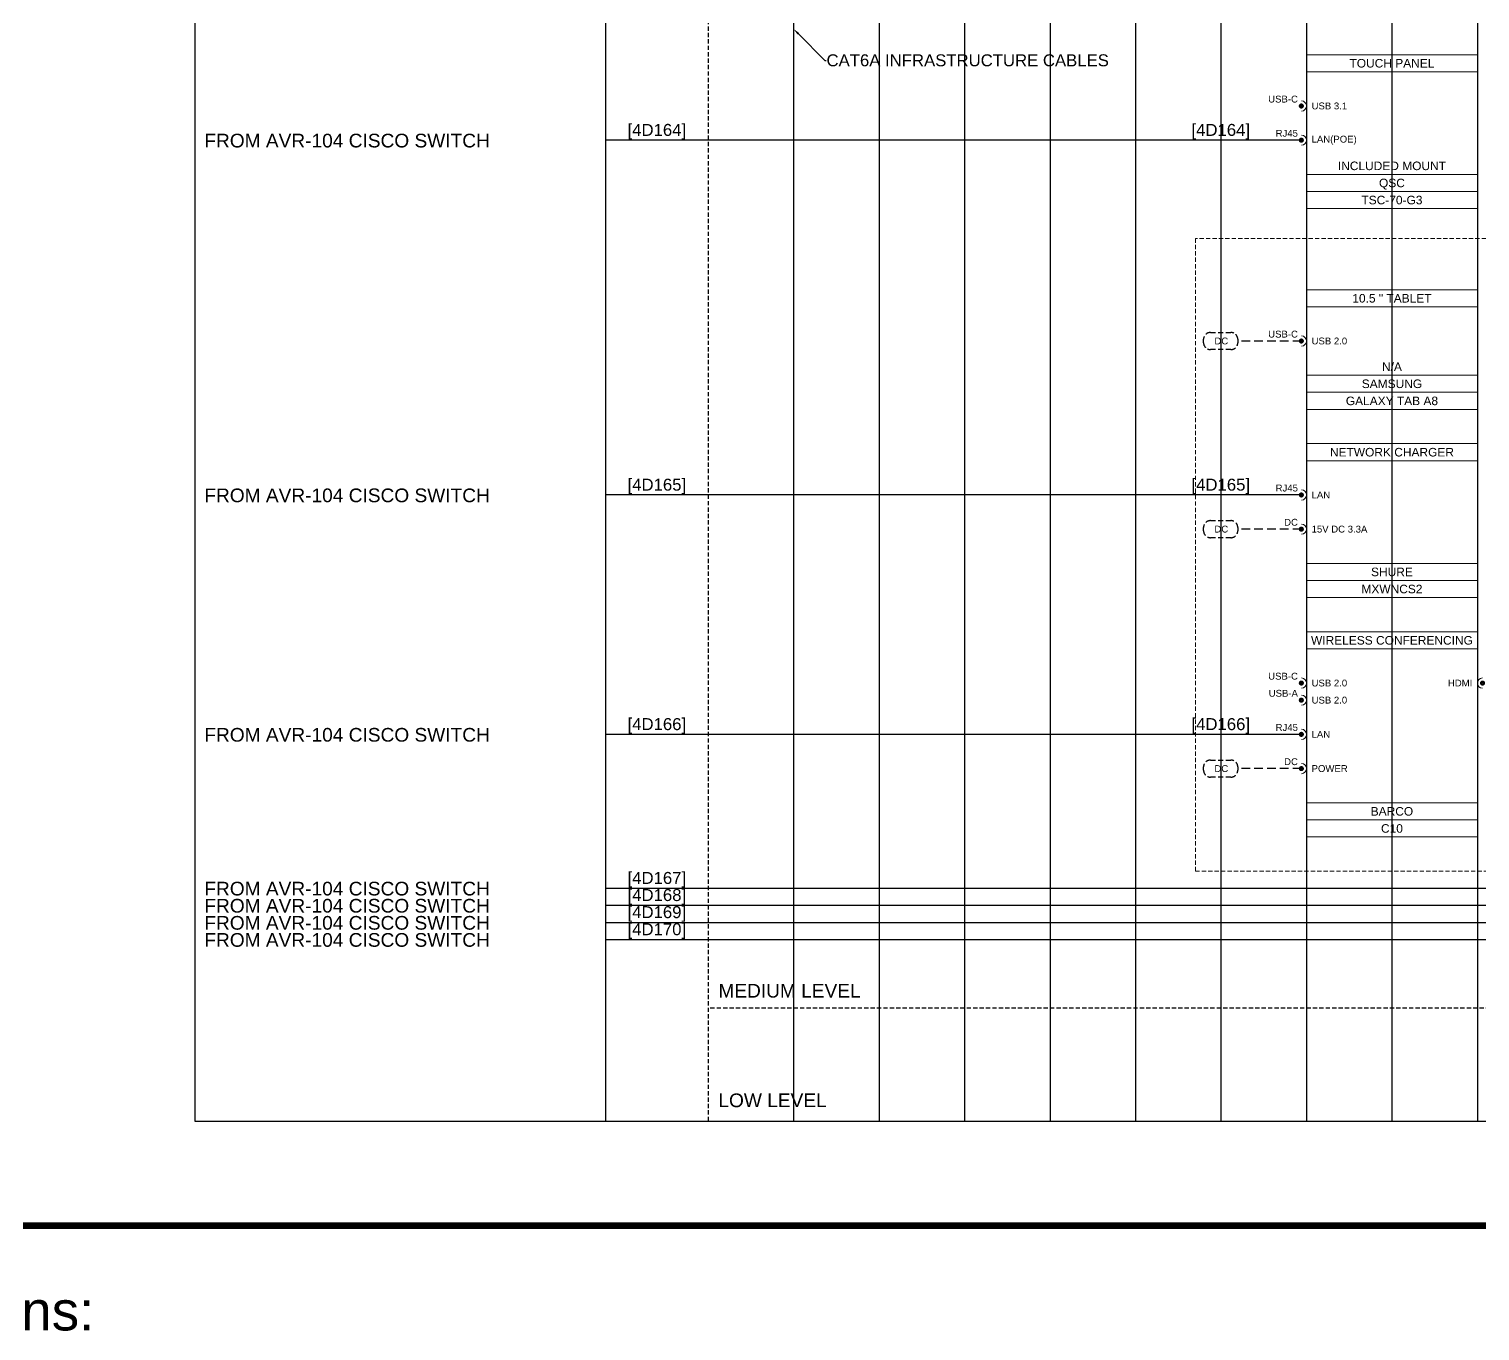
# Model space of a CAD drawing. Header units: millimetres. Extents: x -71336 to -35435, y -26189 to 22712.
# Drawn here: x -37940.7 to -37516.3, y -5973.4 to -5592.8 of the extents above; entities that cross this region are included whole.
import ezdxf
from ezdxf import colors
from ezdxf.entities.mleader import LeaderData, LeaderLine
from ezdxf.enums import TextEntityAlignment as Align
from ezdxf.lldxf.tags import DXFTag
from ezdxf.math import Vec2, Vec3

# ---------------------------------------------------------------- set-up
doc = ezdxf.new("R2010")
doc.units = ezdxf.units.MM
doc.linetypes.add('DASHED', pattern=[0.75, 0.5, -0.25])
doc.linetypes.add('DASHED2', pattern=[0.375, 0.25, -0.125])
for name, color, linetype in [('SC - 3 Core Flex', 7, 'DASHED'), ('SC - Cat - Green - Data', 84, 'Continuous'), ('SC - Cat - Green - Data - DANTE', 84, 'DANTE'), ('SC - Text', 7, 'Continuous'), ('Text', 7, 'Continuous')]:
    doc.layers.add(name, color=color, linetype=linetype)
doc.layers.add('SC - Equipment', color=7, linetype='Continuous', lineweight=13)
doc.layers.add('SC - Titlesheet - Model', color=250, linetype='Continuous', plot=False)
doc.layers.add('SC - Xlines', color=252, linetype='Continuous', plot=False)
doc.styles.add('ARIAL', font='arial.ttf')
doc.styles.get("Standard").update_dxf_attribs({"font": 'arial.ttf', "height": 35})
tags = doc.linetypes.add('DANTE', pattern='A,3.745209,-0.071128,["DANTE",ARIAL,S=0.5,R=0,X=0,Y=-0.25],-2.454793,3.728871', length=10.000001).pattern_tags.tags
tags[6] = DXFTag(74, 10)

# ---------------------------------------------------------------- blocks, each defined once
blk = doc.blocks.new('*U189')
at = {"layer": 'SC - Titlesheet - Model', "color": 6, "ltscale": 5, "const_width": 1}
blk.add_lwpolyline([(-365.5, -287), (365.5, -287), (365.5, 287), (-365.5, 287)], close=True, dxfattribs=at)
at = {"ltscale": 5, "style": 'ARIAL'}
blk.add_text('Additions:', height=6, dxfattribs=at).set_placement((-365.5, -297), align=Align.TOP_LEFT)
at = {"layer": 'SC - Titlesheet - Model', "color": 5, "lineweight": 30, "ltscale": 5, "flags": 104}
blk.add_attdef('ADDITIONS', text='', height=5, dxfattribs=at).set_placement((-365.5, -312), align=Align.TOP_LEFT)
blk.add_attdef('CHANGES', text='', height=5, dxfattribs=at).set_placement((0, -312), align=Align.TOP_CENTER)
blk.add_attdef('OMISSIONS', text='', height=5, dxfattribs=at).set_placement((365.5, -312), align=Align.TOP_RIGHT)
blk = doc.blocks.new('BARCO C10 - SCHEMATIC')
at = {"layer": 'SC - Equipment'}
for p, q in [((-25, 0), (25, 0)), ((-25, -60), (-25, 0)), ((25, 0), (25, -60)), ((25, -5), (-25, -5)), ((25, -50), (-25, -50)), ((25, -50), (-25, -50)), ((25, -55), (-25, -55)), ((25, -55), (-25, -55)), ((25, -55), (-25, -55)), ((25, -60), (-25, -60))]:
    blk.add_line(p, q, dxfattribs=at)
at = {"layer": 'SC - Equipment', "const_width": 0.7}
for points in [[(-26.1, -15, 1), (-26.9, -15, 1)], [(26.1, -15, -1), (26.9, -15, -1)], [(-26.1, -20, 1), (-26.9, -20, 1)], [(-26.1, -30, 1), (-26.9, -30, 1)], [(-26.1, -40, 1), (-26.9, -40, 1)]]:
    blk.add_lwpolyline(points, format="xyb", close=True, dxfattribs=at)
at = {"layer": 'SC - Equipment'}
for centre, start, end in [((-26.5, -15), 270, 90), ((26.5, -15), 90, 270), ((-26.5, -20), 270, 90), ((-26.5, -30), 270, 90), ((-26.5, -40), 270, 90)]:
    blk.add_arc(centre, 1.5, start, end, dxfattribs=at)
at = {"ltscale": 5}
for tag, p in [('DESCRIPTION', (0, -2.5)), ('MAKE', (0, -52.5)), ('MODEL', (0, -57.5))]:
    blk.add_attdef(tag, text='', height=2.5, dxfattribs=at).set_placement(p, align=Align.MIDDLE_CENTER)
at = {"ltscale": 5, "flags": 1}
for tag, p in [('ROOM_TYPE', (45, -5)), ('LOCATION', (45, -10)), ('RACK_EQUIPMENT_(Y/N)', (45, -15)), ('IP_(Y/N)', (45, -30)), ('POE(WATT)', (45, -35)), ('AMP(@240V)', (45, -40)), ('WATT', (45, -45)), ('BTU/H', (45, -50)), ('WEIGHT(KG)', (45, -55)), ('TRANSFORMER_TAPS', (45, -60))]:
    blk.add_attdef(tag, p, '', height=2.5, dxfattribs=at)
blk.add_attdef('BRACKET', text='', height=2.5, dxfattribs=at).set_placement((0, -47.5), align=Align.MIDDLE_CENTER)
at = {"layer": 'SC - Equipment', "ltscale": 5, "char_height": 2}
for s, insert, width, attachment_point in [('USB-C', (-27.5, -13), 5.7736, 6), ('HDMI', (27.72, -13), 7.1748, 4), ('USB-A', (-27.5, -18), 5.7736, 6), ('USB 2.0', (-23.5, -15), 23.5, 4), ('HDMI', (23.5, -15), 23.5, 6), ('USB 2.0', (-23.5, -20), 23.5, 4), ('RJ45', (-27.5, -28), 5.7736, 6), ('LAN', (-23.5, -30), 23.5, 4), ('DC', (-27.5, -38), 5.7736, 6), ('POWER', (-23.5, -40), 23.5, 4)]:
    blk.add_mtext(s, dxfattribs=dict(at, insert=insert, width=width, attachment_point=attachment_point))
blk = doc.blocks.new('SHURE MXWNCS2 - SCHEMATIC')
at = {"layer": 'SC - Equipment'}
for p, q in [((-25, 0), (25, 0)), ((-25, -45), (-25, 0)), ((25, 0), (25, -45)), ((25, -5), (-25, -5)), ((25, -35), (-25, -35)), ((25, -35), (-25, -35)), ((25, -40), (-25, -40)), ((25, -40), (-25, -40)), ((25, -40), (-25, -40)), ((25, -45), (-25, -45))]:
    blk.add_line(p, q, dxfattribs=at)
at = {"layer": 'SC - Equipment', "const_width": 0.7}
for points in [[(-26.1, -15, 1), (-26.9, -15, 1)], [(-26.1, -25, 1), (-26.9, -25, 1)]]:
    blk.add_lwpolyline(points, format="xyb", close=True, dxfattribs=at)
at = {"layer": 'SC - Equipment'}
for centre in [(-26.5, -15), (-26.5, -25)]:
    blk.add_arc(centre, 1.5, 270, 90, dxfattribs=at)
at = {"ltscale": 5}
for tag, p in [('DESCRIPTION', (0, -2.5)), ('MAKE', (0, -37.5)), ('MODEL', (0, -42.5))]:
    blk.add_attdef(tag, text='', height=2.5, dxfattribs=at).set_placement(p, align=Align.MIDDLE_CENTER)
at = {"ltscale": 5, "flags": 1}
for tag, p in [('ROOM_TYPE', (45, -5)), ('LOCATION', (45, -10)), ('RACK_EQUIPMENT_(Y/N)', (45, -15)), ('IP_(Y/N)', (45, -30)), ('POE(WATT)', (45, -35)), ('AMP(@240V)', (45, -40)), ('WATT', (45, -45)), ('BTU/H', (45, -50)), ('WEIGHT(KG)', (45, -55)), ('TRANSFORMER_TAPS', (45, -60))]:
    blk.add_attdef(tag, p, '', height=2.5, dxfattribs=at)
blk.add_attdef('BRACKET', text='', height=2.5, dxfattribs=at).set_placement((0, -32.5), align=Align.MIDDLE_CENTER)
at = {"layer": 'SC - Equipment', "ltscale": 5, "char_height": 2}
for s, insert, width, attachment_point in [('RJ45', (-27.5, -13), 5.7736, 6), ('LAN', (-23.5, -15), 23.5, 4), ('DC', (-27.5, -23), 5.7736, 6), ('15V DC 3.3A', (-23.5, -25), 23.5, 4)]:
    blk.add_mtext(s, dxfattribs=dict(at, insert=insert, width=width, attachment_point=attachment_point))
blk = doc.blocks.new('SAMSUNG TAB A8 - SCHEMATIC')
at = {"layer": 'SC - Equipment'}
for p, q in [((-25, 0), (25, 0)), ((-25, -35), (-25, 0)), ((25, 0), (25, -35)), ((25, -5), (-25, -5)), ((25, -25), (-25, -25)), ((25, -25), (-25, -25)), ((25, -30), (-25, -30)), ((25, -30), (-25, -30)), ((25, -30), (-25, -30)), ((25, -35), (-25, -35))]:
    blk.add_line(p, q, dxfattribs=at)
at = {"layer": 'SC - Equipment', "const_width": 0.7}
blk.add_lwpolyline([(-26.1, -15, 1), (-26.9, -15, 1)], format="xyb", close=True, dxfattribs=at)
at = {"layer": 'SC - Equipment'}
blk.add_arc((-26.5, -15), 1.5, 270, 90, dxfattribs=at)
at = {"ltscale": 5}
for tag, p in [('DESCRIPTION', (0, -2.5)), ('BRACKET', (0, -22.5)), ('MAKE', (0, -27.5)), ('MODEL', (0, -32.5))]:
    blk.add_attdef(tag, text='', height=2.5, dxfattribs=at).set_placement(p, align=Align.MIDDLE_CENTER)
at = {"ltscale": 5, "flags": 1}
for tag, p in [('ROOM_TYPE', (45, -5)), ('LOCATION', (45, -10)), ('RACK_EQUIPMENT_(Y/N)', (45, -15)), ('IP_(Y/N)', (45, -30)), ('POE(WATT)', (45, -35)), ('AMP(@240V)', (45, -40)), ('WATT', (45, -45)), ('BTU/H', (45, -50)), ('WEIGHT(KG)', (45, -55)), ('TRANSFORMER_TAPS', (45, -60))]:
    blk.add_attdef(tag, p, '', height=2.5, dxfattribs=at)
at = {"layer": 'SC - Equipment', "ltscale": 5, "char_height": 2}
for s, insert, width, attachment_point in [('USB-C', (-27.5, -13), 5.7736, 6), ('USB 2.0', (-23.5, -15), 23.5, 4)]:
    blk.add_mtext(s, dxfattribs=dict(at, insert=insert, width=width, attachment_point=attachment_point))
blk = doc.blocks.new('QSC TSC-70-G3 - SCHEMATIC')
at = {"layer": 'SC - Equipment'}
for p, q in [((-25, 0), (25, 0)), ((-25, -45), (-25, 0)), ((25, 0), (25, -45)), ((25, -5), (-25, -5)), ((25, -35), (-25, -35)), ((25, -35), (-25, -35)), ((25, -40), (-25, -40)), ((25, -40), (-25, -40)), ((25, -40), (-25, -40)), ((25, -45), (-25, -45))]:
    blk.add_line(p, q, dxfattribs=at)
at = {"layer": 'SC - Equipment', "const_width": 0.7}
for points in [[(-26.1, -15, 1), (-26.9, -15, 1)], [(-26.1, -25, 1), (-26.9, -25, 1)]]:
    blk.add_lwpolyline(points, format="xyb", close=True, dxfattribs=at)
at = {"layer": 'SC - Equipment'}
for centre in [(-26.5, -15), (-26.5, -25)]:
    blk.add_arc(centre, 1.5, 270, 90, dxfattribs=at)
at = {"ltscale": 5}
for tag, p in [('DESCRIPTION', (0, -2.5)), ('BRACKET', (0, -32.5)), ('MAKE', (0, -37.5)), ('MODEL', (0, -42.5))]:
    blk.add_attdef(tag, text='', height=2.5, dxfattribs=at).set_placement(p, align=Align.MIDDLE_CENTER)
at = {"ltscale": 5, "flags": 1}
for tag, p in [('ROOM_TYPE', (45, -5)), ('LOCATION', (45, -10)), ('RACK_EQUIPMENT_(Y/N)', (45, -15)), ('IP_(Y/N)', (45, -30)), ('POE(WATT)', (45, -35)), ('AMP(@240V)', (45, -40)), ('WATT', (45, -45)), ('BTU/H', (45, -50)), ('WEIGHT(KG)', (45, -55)), ('TRANSFORMER_TAPS', (45, -60))]:
    blk.add_attdef(tag, p, '', height=2.5, dxfattribs=at)
at = {"layer": 'SC - Equipment', "ltscale": 5, "char_height": 2}
for s, insert, width, attachment_point in [('USB-C', (-27.5, -13), 5.7736, 6), ('USB 3.1', (-23.5, -15), 47.6216, 4), ('RJ45', (-27.5, -23), 5.7736, 6), ('LAN(POE) ', (-23.5, -25), 47.6216, 4)]:
    blk.add_mtext(s, dxfattribs=dict(at, insert=insert, width=width, attachment_point=attachment_point))

msp = doc.modelspace()

# ---------------------------------------------------------------- linework, layer by layer
at = {"color": 30, "linetype": 'DASHED2', "ltscale": 5}
msp.add_line((-37742.06, -4973.25), (-37742.065, -5912.147), dxfattribs=at)
at = {"color": 31, "linetype": 'DASHED2', "ltscale": 5}
msp.add_line((-36692.06, -5878.968), (-37742.061, -5878.968), dxfattribs=at)
at = {"layer": 'SC - 3 Core Flex', "ltscale": 3}
for points in [[(-37595.157, -5681.468), (-37589.157, -5681.468, -0.4142136), (-37587.157, -5683.468), (-37587.157, -5684.468, -0.4142136), (-37589.157, -5686.468), (-37595.157, -5686.468, -0.4142136), (-37597.157, -5684.468), (-37597.157, -5683.468, -0.4142136)], [(-37595.157, -5736.468), (-37589.157, -5736.468, -0.4142136), (-37587.157, -5738.468), (-37587.157, -5739.468, -0.4142136), (-37589.157, -5741.468), (-37595.157, -5741.468, -0.4142136), (-37597.157, -5739.468), (-37597.157, -5738.468, -0.4142136)], [(-37595.158, -5806.468), (-37589.158, -5806.468, -0.4142136), (-37587.158, -5808.468), (-37587.158, -5809.468, -0.4142136), (-37589.158, -5811.468), (-37595.158, -5811.468, -0.4142136), (-37597.158, -5809.468), (-37597.158, -5808.468, -0.4142136)]]:
    msp.add_lwpolyline(points, format="xyb", close=True, dxfattribs=at)
at = {"layer": 'SC - 3 Core Flex', "ltscale": 5}
for points in [[(-37568.559, -5683.968), (-37587.157, -5683.968)], [(-37568.559, -5738.968), (-37587.157, -5738.968)], [(-37568.56, -5808.968), (-37587.158, -5808.968)]]:
    msp.add_lwpolyline(points, dxfattribs=at)
at = {"layer": 'SC - Cat - Green - Data', "ltscale": 5}
for points in [[(-37568.56, -5625.255), (-37772.06, -5625.255)], [(-37568.56, -5798.968), (-37772.06, -5798.968)]]:
    msp.add_lwpolyline(points, dxfattribs=at)
at = {"layer": 'SC - Cat - Green - Data - DANTE', "ltscale": 5}
for points in [[(-37772.06, -5853.942), (-37067.06, -5853.942), (-37067.06, -5663.441), (-37018.56, -5663.441)], [(-37772.06, -5843.942), (-37217.06, -5843.942), (-37217.06, -5663.441), (-37168.56, -5663.441)], [(-37568.559, -5728.968), (-37772.06, -5728.968)], [(-37772.06, -5858.942), (-37062.06, -5858.942), (-37062.06, -5768.429), (-37018.569, -5768.429)], [(-37772.06, -5848.942), (-37212.06, -5848.942), (-37212.06, -5768.441), (-37168.56, -5768.441)]]:
    msp.add_lwpolyline(points, dxfattribs=at)
at = {"layer": 'SC - Equipment', "color": 251, "linetype": 'DASHED2', "ltscale": 5, "true_color": 0x636466}
msp.add_lwpolyline([(-37334.559, -5653.968), (-37599.559, -5653.968), (-37599.56, -5838.968), (-37334.561, -5838.968)], close=True, dxfattribs=at)
at = {"layer": 'SC - Xlines', "ltscale": 5, "transparency": 33554687}
msp.add_lwpolyline([(-37892.06, -4973.25), (-36692.06, -4973.256), (-36692.06, -5912.153), (-37892.06, -5912.146)], close=True, dxfattribs=at)
at = {"layer": 'SC - Xlines', "ltscale": 5}
for points in [[(-37772.06, -4973.253), (-37772.06, -5912.151)], [(-37692.06, -4973.253), (-37692.06, -5912.151)], [(-37642.06, -4973.253), (-37642.06, -5912.151)], [(-37592.06, -4973.253), (-37592.06, -5912.151)], [(-37542.06, -4973.253), (-37542.06, -5912.151)]]:
    msp.add_lwpolyline(points, dxfattribs=at)
at = {"layer": 'SC - Xlines', "color": 250, "ltscale": 5}
for points in [[(-37717.06, -4973.255), (-37717.06, -5912.151)], [(-37667.06, -4973.255), (-37667.06, -5912.151)], [(-37617.06, -4973.255), (-37617.06, -5912.151)], [(-37567.06, -4973.255), (-37567.06, -5912.151)], [(-37517.06, -4973.255), (-37517.06, -5912.151)]]:
    msp.add_lwpolyline(points, dxfattribs=at)

# ---------------------------------------------------------------- block references
at = {"xscale": 1.915184678522737, "yscale": 1.915184678522737, "zscale": 1.915184678522737}
msp.add_blockref('*U189', (-37292.06, -5392.917), dxfattribs=at)
at = {"ltscale": 5}
for name, p, values in [('QSC TSC-70-G3 - SCHEMATIC', (-37542.06, -5600.255), {'DESCRIPTION': 'TOUCH PANEL', 'MAKE': 'QSC', 'MODEL': 'TSC-70-G3', 'BRACKET': 'INCLUDED MOUNT'}), ('SAMSUNG TAB A8 - SCHEMATIC', (-37542.06, -5668.968), {'DESCRIPTION': '10.5 " TABLET', 'MAKE': 'SAMSUNG', 'MODEL': 'GALAXY TAB A8', 'BRACKET': 'N/A'}), ('SHURE MXWNCS2 - SCHEMATIC', (-37542.06, -5713.968), {'DESCRIPTION': 'NETWORK CHARGER', 'MAKE': 'SHURE', 'MODEL': 'MXWNCS2'}), ('BARCO C10 - SCHEMATIC', (-37542.06, -5768.968), {'DESCRIPTION': 'WIRELESS CONFERENCING', 'MAKE': 'BARCO', 'MODEL': 'C10'})]:
    msp.add_blockref(name, p, dxfattribs=at).add_auto_attribs(values)

# ---------------------------------------------------------------- texts
at = {"layer": 'SC - Text'}
for s, insert, char_height, width, attachment_point in [('[4D164]', (-37757.06, -5625.055), 3.5, 12.99494, 8), ('[4D164]', (-37583.56, -5625.055), 3.5, 14.6761, 9), ('FROM AVR-104 CISCO SWITCH', (-37889.416, -5625.404), 4, 131.69073, 4), ('[4D165]', (-37757.06, -5728.768), 3.5, 12.99494, 8), ('[4D165]', (-37583.559, -5728.768), 3.5, 14.6761, 9), ('FROM AVR-104 CISCO SWITCH', (-37889.416, -5729.117), 4, 131.69073, 4), ('FROM AVR-104 CISCO SWITCH', (-37889.416, -5799.117), 4, 131.69073, 4), ('[4D166]', (-37757.061, -5798.768), 3.5, 12.99494, 8), ('[4D166]', (-37583.56, -5798.768), 3.5, 14.6761, 9), ('[4D167]', (-37757.06, -5843.742), 3.5, 12.99494, 8), ('FROM AVR-104 CISCO SWITCH', (-37889.416, -5844.091), 4, 131.69073, 4), ('FROM AVR-104 CISCO SWITCH', (-37889.416, -5849.091), 4, 131.69073, 4), ('[4D168]', (-37757.06, -5848.742), 3.5, 12.99494, 8), ('FROM AVR-104 CISCO SWITCH', (-37889.416, -5854.091), 4, 131.69073, 4), ('[4D169]', (-37757.06, -5853.742), 3.5, 12.99494, 8), ('[4D170]', (-37757.06, -5858.742), 3.5, 12.99494, 8), ('FROM AVR-104 CISCO SWITCH', (-37889.416, -5859.091), 4, 131.69073, 4)]:
    msp.add_mtext(s, dxfattribs=dict(at, insert=insert, char_height=char_height, width=width, attachment_point=attachment_point))
at = {"layer": 'SC - Text', "char_height": 4, "attachment_point": 7, "style": 'ARIAL'}
for s, insert in [('MEDIUM LEVEL', (-37739.061, -5875.968)), ('LOW LEVEL', (-37739.061, -5908.008))]:
    msp.add_mtext(s, dxfattribs=dict(at, insert=insert))
at = {"layer": 'Text', "char_height": 2, "width": 143.97126, "attachment_point": 5}
for insert in [(-37591.957, -5683.968), (-37591.957, -5738.968), (-37591.958, -5808.968)]:
    msp.add_mtext('DC', dxfattribs=dict(at, insert=insert))

# ---------------------------------------------------------------- leaders
at = {"layer": 'SC - Text'}
ml = msp.add_multileader_mtext('Standard', dxfattribs=at)
ml.set_content('CAT6A INFRASTRUCTURE CABLES', color=256)
ml.set_leader_properties()
ml.build(insert=Vec2(0, 0))
ml.multileader.update_dxf_attribs({"dogleg_length": 0.36, "arrow_head_size": 2})
ctx = ml.context
ctx.base_point, ctx.char_height, ctx.arrow_head_size, ctx.landing_gap_size, ctx.plane_origin = Vec3(-37707.525, -5601.933), 3.5, 2, 0.09, Vec3(-37717.06, -5632.759)
notes = []
notes.append((ctx, [(0, (1, 1, 0), (-37707.885, -5601.933), (1, 0), 0.36, [(0, [(-37717.06, -5592.759)], 0, [])])]))
ctx.mtext.insert, ctx.mtext.flow_direction = Vec3(-37707.435, -5600.153), 5
for ctx, leaders in notes:
    for number, flags, end, landing, length, lines in leaders:
        leader = LeaderData()
        leader.index, (leader.has_last_leader_line, leader.has_dogleg_vector, leader.attachment_direction) = number, flags
        leader.last_leader_point, leader.dogleg_vector, leader.dogleg_length = Vec3(end), Vec3(landing), length
        for number, points, colour, breaks in lines:
            line = LeaderLine()
            line.index, line.vertices, line.color, line.breaks = number, Vec3.list(points), colors.encode_raw_color(colour), breaks
            leader.lines.append(line)
        ctx.leaders.append(leader)

doc.saveas('drawing.dxf')
